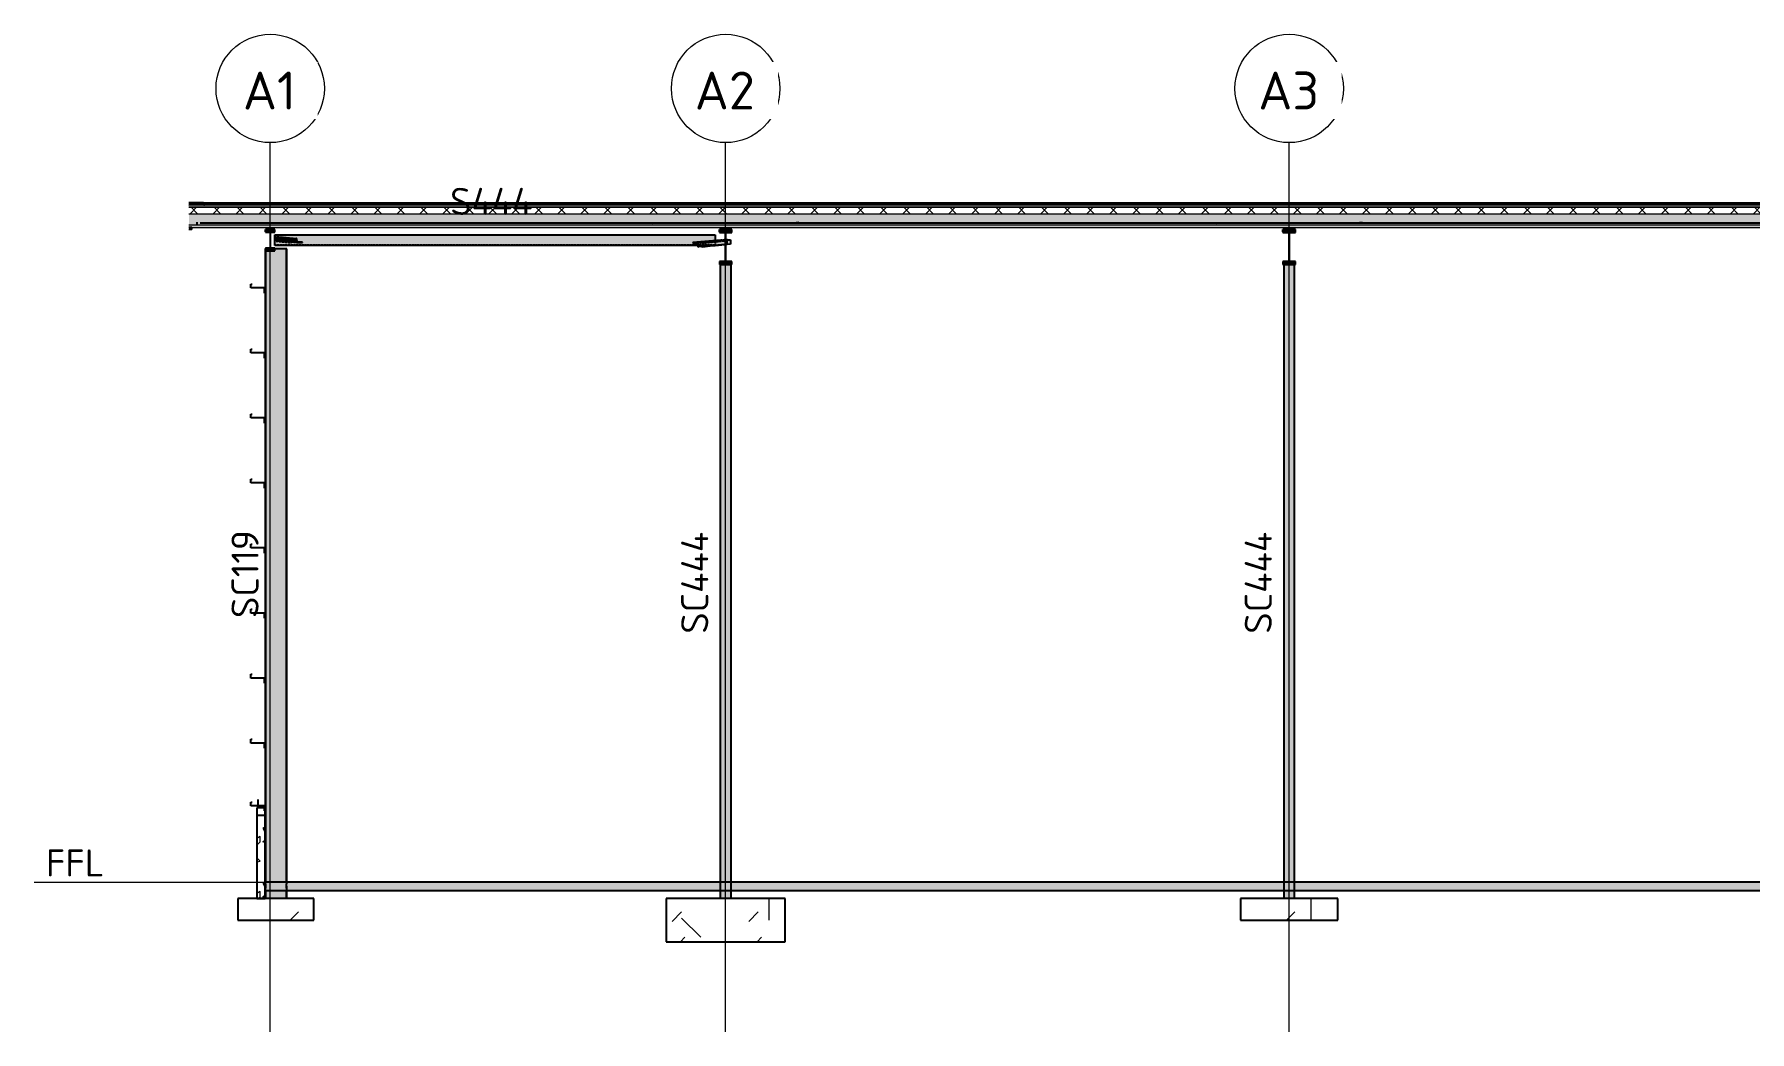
# Model space of a CAD drawing. Header units: millimetres. Extents: x 632 to 421542, y -3890 to 20851.
# Drawn here: x 302236 to 333892, y 2441 to 20851 of the extents above; entities that cross this region are included whole.
import ezdxf

# ---------------------------------------------------------------- set-up
doc = ezdxf.new("R2010")
doc.units = ezdxf.units.MM
for name, pattern in [('Dash', [7, 5, -2]), ('Hidden', [4, 3, -1]), ('Hidden Half', [3, 2, -1])]:
    doc.linetypes.add(name, pattern=pattern)
for name, color, linetype, lineweight in [('A-200-M_WALL_EXT', 113, 'Continuous', 13), ('A-200-M_WALL_PAT', 111, 'Continuous', 13), ('A-200-MH_WALL', 110, 'Hidden', 13), ('A-230-H-FLOOR', 190, 'Continuous', 13), ('A-230-M_FLOOR', 192, 'Continuous', 13), ('A-270-M_ROOF', 132, 'Continuous', 13), ('S-160-M_FOUND', 171, 'Continuous', 13), ('S-160-MH_FOUND', 171, 'Hidden Half', 13), ('S-280-A_COLUMN', 171, 'Continuous', 18), ('S-280-A_STRUCT_FRAME', 2, 'Continuous', 18), ('S-280-M_COLUMN', 52, 'Continuous', 13), ('S-280-M_STRUCT_FRAME', 12, 'Continuous', 13), ('S-280-MH_COLUMN', 52, 'Hidden Half', 13), ('Z-030-M_GRID', 191, 'Continuous', 13), ('Z-033_T_GRIDREF', 31, 'Continuous', 13), ('Z-230-A_LEVEL', 51, 'Continuous', 13), ('Z-230_A_LEVEL', 51, 'Continuous', 18)]:
    doc.layers.add(name, color=color, linetype=linetype, lineweight=lineweight)
doc.styles.add('ISOCPEUR_1', font='isocpeur.ttf', dxfattribs={"height": 700})
doc.styles.add('ISOCPEUR_2', font='isocpeur.ttf', dxfattribs={"height": 500})
pattern_1 = [(45, (-979703.3, 0), (-1414.214, 0), [750, -3000]), (45, (-978703.3, 1000), (-1414.214, 0), [750, -3000]), (45, (-977703.3, -300), (-1414.214, 0), [250, -2000]), (90, (-977703.33, 500), (-500, 500), [500, -2000]), (315, (-977703.3, 1000), (0, 2828.43), [500, -3000]), (0, (-978703.3, 1000), (2000, 2000), [300, -1000]), (0, (-981203.3, 2000), (2000, 2000), [300, -2000])]

# ---------------------------------------------------------------- blocks, each defined once
blk = doc.blocks.new('Ridge Capping - Ridge Capping-1882401-S6_501-SECTION 2A')
at = {"layer": 'A-270-M_ROOF', "lineweight": 5, "transparency": 33554432}
for points in [[(-1014161, 17720), (-913251, 17720), (-913251, 17746), (-1024756, 17746), (-1024756, 17720), (-1017693, 17720)], [(-1024756, 17716), (-913251, 17716), (-913251, 17743), (-1024756, 17743)], [(-1007098, 17716), (-913251, 17716), (-913251, 17720), (-1024756, 17720), (-1024756, 17716), (-1010630, 17716)]]:
    blk.add_hatch(color=253, dxfattribs=at).paths.add_polyline_path(points)
at = {"layer": 'A-270-M_ROOF', "color": 53, "lineweight": 5}
for p, q in [((-1024756, 17746), (-1024660, 17746)), ((-1024469, 17743), (-1024756, 17743)), ((-1024660, 17746), (-1024477, 17746)), ((-1024477, 17746), (-913434, 17746)), ((-913554, 17743), (-1024467, 17743)), ((-1024660, 17720), (-1024756, 17720)), ((-1024477, 17720), (-1024756, 17720)), ((-1024469, 17716), (-1024756, 17716)), ((-1024469, 17716), (-1024756, 17716)), ((-1024487, 17720), (-1024660, 17720)), ((-1024480, 17720), (-1024487, 17720)), ((-1024469, 17720), (-1024479, 17720)), ((-913560, 17720), (-1024477, 17720)), ((-913571, 17720), (-1024469, 17720)), ((-913743, 17716), (-1024469, 17716)), ((-913743, 17716), (-1024467, 17716))]:
    blk.add_line(p, q, dxfattribs=at)
blk = doc.blocks.new('Roof Gutters3 - Roof Gutters-1885272-S6_501-SECTION 2A')
at = {"layer": 'A-270-M_ROOF', "lineweight": 5, "transparency": 33554432}
for points in [[(-1024496, 17751), (-1024756, 17747), (-1024756, 17703), (-1024496, 17708)], [(-1024756, 17700), (-1024497, 17705), (-1024496, 17748), (-1024756, 17744), (-1024756, 17706)], [(-1024479, 17699), (-1024479, 17743), (-1024496, 17748), (-1024497, 17705), (-1024480, 17700)], [(-1024496, 17751), (-1024496, 17708), (-1024468, 17699), (-1024469, 17743)], [(-1024479, 17699), (-1024469, 17700), (-1024469, 17743), (-1024479, 17743)], [(-1024756, 17291), (-1024756, 17248), (-1024701, 17248), (-1024701, 17291)], [(-1024702, 17245), (-1024701, 17288), (-1024756, 17288), (-1024756, 17245), (-1024704, 17245)]]:
    blk.add_hatch(color=253, dxfattribs=at).paths.add_polyline_path(points)
h = blk.add_hatch(color=253, dxfattribs=at)
h.paths.add_polyline_path([(-1024701, 17245), (-1024701, 17248), (-1024756, 17246), (-1024756, 17245)])
h.paths.add_polyline_path([(-1024468, 17699), (-1024496, 17708), (-1024756, 17703), (-1024756, 17700), (-1024496, 17705), (-1024479, 17699)])
at = {"layer": 'A-270-M_ROOF', "color": 53, "lineweight": 5}
for p, q in [((-1024756, 17747), (-1024496, 17751)), ((-1024660, 17746), (-1024756, 17744)), ((-1024496, 17748), (-1024659, 17746)), ((-1024496, 17743), (-1024497, 17716)), ((-1024496, 17751), (-1024496, 17748)), ((-1024496, 17751), (-1024477, 17746)), ((-1024496, 17708), (-1024496, 17751)), ((-1024496, 17748), (-1024496, 17746)), ((-1024487, 17746), (-1024496, 17748)), ((-1024496, 17748), (-1024496, 17746)), ((-1024496, 17708), (-1024496, 17748)), ((-1024496, 17746), (-1024496, 17743)), ((-1024496, 17746), (-1024496, 17743)), ((-1024496, 17743), (-1024496, 17716)), ((-1024479, 17743), (-1024487, 17746)), ((-1024469, 17743), (-1024479, 17743)), ((-1024479, 17743), (-1024479, 17716)), ((-1024479, 17716), (-1024479, 17743)), ((-1024477, 17746), (-1024469, 17743)), ((-1024469, 17743), (-1024469, 17716)), ((-1024469, 17716), (-1024469, 17743)), ((-1024496, 17708), (-1024756, 17703)), ((-1024756, 17700), (-1024496, 17705)), ((-1024497, 17716), (-1024497, 17708)), ((-1024497, 17708), (-1024497, 17705)), ((-1024496, 17716), (-1024496, 17708)), ((-1024468, 17699), (-1024496, 17708)), ((-1024496, 17705), (-1024496, 17708)), ((-1024496, 17705), (-1024479, 17699)), ((-1024479, 17716), (-1024479, 17703)), ((-1024479, 17699), (-1024479, 17716)), ((-1024479, 17702), (-1024479, 17700)), ((-1024479, 17699), (-1024468, 17699)), ((-1024469, 17716), (-1024469, 17703)), ((-1024468, 17699), (-1024469, 17716)), ((-1024469, 17702), (-1024469, 17700)), ((-1024756, 17291), (-1024701, 17291)), ((-1024701, 17288), (-1024756, 17288)), ((-1024701, 17248), (-1024756, 17248)), ((-1024756, 17245), (-1024701, 17245)), ((-1024702, 17248), (-1024701, 17287)), ((-1024701, 17287), (-1024702, 17245)), ((-1024701, 17288), (-1024701, 17291)), ((-1024701, 17291), (-1024701, 17287)), ((-1024701, 17287), (-1024701, 17248)), ((-1024701, 17245), (-1024701, 17287)), ((-1024701, 17245), (-1024701, 17248))]:
    blk.add_line(p, q, dxfattribs=at)
blk = doc.blocks.new('25021-APA-ZZ-ZZ-M3-AR-000001_V3_rvt-3-S6_501-SECTION 2A')
at = {"layer": 'A-270-M_ROOF', "lineweight": 5, "transparency": 33554432}
for color, points in [(9, [(-1024756, 17699), (-913251, 17699), (-913251, 17743), (-1024756, 17743)]), (10, [(-1024756, 17659), (-913251, 17659), (-913251, 17703), (-1024756, 17703), (-1024756, 17659)]), (9, [(-1024756, 17659), (-913251, 17659), (-913251, 17703), (-1024756, 17702)]), (254, [(-1024756, 17287), (-913251, 17287), (-913251, 17538), (-1024756, 17538), (-1024756, 17407)]), (254, [(-1022990, 17287), (-913251, 17287), (-913251, 17331), (-1024756, 17331), (-1024756, 17287), (-1023873, 17287)])]:
    blk.add_hatch(color=color, dxfattribs=at).paths.add_polyline_path(points)
at = {"layer": 'A-270-M_ROOF', "transparency": 33554432}
blk.add_hatch(color=9, dxfattribs=at).paths.add_polyline_path([(-1024756, 17659), (-913251, 17659), (-913251, 17699), (-1024756, 17699)])
at = {"layer": 'A-270-M_ROOF', "lineweight": 5}
h = blk.add_hatch(dxfattribs=at)
h.set_pattern_fill('FP_26', angle=45, style=0, pattern_type=2)
h.set_pattern_definition([(45, (-979703.33, 2e-08), (-212.132, 212.132), []), (135, (-979703.33, 2e-08), (-212.132, -212.132), [])])
h.paths.add_polyline_path([(-1024756, 17538), (-913251, 17538), (-913251, 17659), (-1024756, 17659)])
at = {"layer": 'A-270-M_ROOF', "color": 53, "lineweight": 5}
for p, q in [((-1024469, 17743), (-1024756, 17743)), ((-913554, 17743), (-1024467, 17743)), ((-1024625, 17703), (-1024756, 17703)), ((-1024756, 17703), (-1024625, 17703)), ((-913251, 17699), (-1024756, 17699)), ((-913251, 17659), (-1024756, 17659)), ((-1024756, 17659), (-913251, 17659)), ((-1024756, 17538), (-913251, 17538)), ((-1024489, 17703), (-1024625, 17703)), ((-1024625, 17703), (-1024489, 17703)), ((-1024468, 17703), (-1024489, 17703)), ((-1024489, 17703), (-1024468, 17703)), ((-996503, 17703), (-1024468, 17703)), ((-1024468, 17703), (-996503, 17703)), ((-913743, 17703), (-996503, 17703)), ((-996503, 17703), (-913743, 17703)), ((-1024756, 17331), (-913421, 17331)), ((-1024756, 17287), (-913251, 17287))]:
    blk.add_line(p, q, dxfattribs=at)
for name in ['Roof Gutters3 - Roof Gutters-1885272-S6_501-SECTION 2A', 'Ridge Capping - Ridge Capping-1882401-S6_501-SECTION 2A']:
    blk.add_blockref(name, (0, 0), dxfattribs=at)
blk = doc.blocks.new('NRP_Framing-Steel-EA - RB725 - 75x75x8EA-4110800-S6_501-SECTION 2A')
at = {"layer": 'S-280-M_STRUCT_FRAME', "linetype": 'Dash', "lineweight": 25}
for points in [[(-1022766, 17005), (-1022773, 17081), (-1023120, 17109), (-1023120, 17035), (-1022990, 17024)], [(-1022766, 17005), (-1022658, 17005), (-1022658, 17013), (-1022755, 17013), (-1022761, 17081), (-1022773, 17081)], [(-1022658, 17013), (-1022756, 17021), (-1022755, 17013)]]:
    blk.add_hatch(color=256, dxfattribs=at).paths.add_polyline_path(points)
at = {"layer": 'S-280-M_STRUCT_FRAME', "lineweight": 25}
for p, q in [((-1023120, 17109), (-1023114, 17110)), ((-1023120, 17035), (-1023120, 17109)), ((-1023120, 17109), (-1022773, 17081)), ((-1023114, 17110), (-1022761, 17081)), ((-1022766, 17005), (-1023120, 17035)), ((-1022761, 17081), (-1022773, 17081)), ((-1022773, 17081), (-1022766, 17005)), ((-1022766, 17005), (-1022658, 17005)), ((-1022755, 17013), (-1022761, 17081)), ((-1022756, 17021), (-1022658, 17013)), ((-1022658, 17013), (-1022755, 17013)), ((-1022658, 17005), (-1022658, 17013))]:
    blk.add_line(p, q, dxfattribs=at)
blk = doc.blocks.new('NRP_Framing-Steel-Purlin C - P946 - EC250-24-4110021-S6_501-SECTION 2A')
at = {"layer": 'S-280-M_STRUCT_FRAME', "color": 1, "lineweight": 25}
blk.add_line((-1024603, 17342), (-1024603, 17385), dxfattribs=at)
blk.add_line((-1024603, 17342), (-1024603, 17385), dxfattribs=at)
blk = doc.blocks.new('NRP_Framing-Steel-Purlin C - P946 - EC250-24-4111189-S6_501-SECTION 2A')
at = {"layer": 'S-280-M_STRUCT_FRAME', "color": 1, "lineweight": 25}
blk.add_line((-1024603, 17385), (-1024603, 17385), dxfattribs=at)
blk.add_line((-1024603, 17385), (-1024603, 17385), dxfattribs=at)
blk = doc.blocks.new('NRP_Framing-Steel-Purlin Z - P916 - EZ250-24-4037895-S6_501-SECTION 2A')
at = {"layer": 'S-280-M_STRUCT_FRAME', "color": 1, "lineweight": 25}
for p, q in [((-1016102, 17367), (-1024549, 17367)), ((-1013601, 17367), (-1016101, 17367)), ((-1013501, 17375), (-1013601, 17367))]:
    blk.add_line(p, q, dxfattribs=at)
blk = doc.blocks.new('NRP_Framing-Steel-Purlin Z - P914 - EZ250-15-4038738-S6_501-SECTION 2A')
at = {"layer": 'S-280-M_STRUCT_FRAME', "color": 150, "lineweight": 25}
for p, q in [((-1016101, 17367), (-1016201, 17358)), ((-1005702, 17367), (-1016101, 17367)), ((-1003201, 17367), (-1005701, 17367)), ((-1003101, 17375), (-1003201, 17367))]:
    blk.add_line(p, q, dxfattribs=at)
blk = doc.blocks.new('NRP_Framing-Steel-Purlin Z - G915 - EZ250-19-4073033-S6_501-SECTION 2A')
at = {"layer": 'S-280-M_STRUCT_FRAME', "color": 92, "lineweight": 25}
blk.add_line((-1023486, 6726), (-1023486, 6609), dxfattribs=at)
blk = doc.blocks.new('NRP_Framing-Steel-Purlin Z - G915 - EZ250-19-4073844-S6_501-SECTION 2A')
at = {"layer": 'S-280-M_STRUCT_FRAME', "color": 92, "lineweight": 25}
for p, q in [((-1023611, 7840), (-1023590, 7840)), ((-1023611, 7769), (-1023611, 7840)), ((-1023611, 7840), (-1023590, 7840)), ((-1023611, 7769), (-1023611, 7840)), ((-1023361, 7769), (-1023611, 7769)), ((-1023361, 7769), (-1023611, 7769)), ((-1023382, 7693), (-1023361, 7693)), ((-1023382, 7693), (-1023361, 7693)), ((-1023361, 7693), (-1023361, 7769)), ((-1023361, 7693), (-1023361, 7769))]:
    blk.add_line(p, q, dxfattribs=at)
blk = doc.blocks.new('NRP_Framing-Steel-Purlin Z - G915 - EZ250-19-4073754-S6_501-SECTION 2A')
at = {"layer": 'S-280-M_STRUCT_FRAME', "color": 92, "lineweight": 25}
for p, q in [((-1023611, 6680), (-1023590, 6680)), ((-1023611, 6609), (-1023611, 6680)), ((-1023611, 6680), (-1023590, 6680)), ((-1023611, 6609), (-1023611, 6680)), ((-1023361, 6609), (-1023611, 6609)), ((-1023361, 6609), (-1023611, 6609)), ((-1023382, 6533), (-1023361, 6533)), ((-1023382, 6533), (-1023361, 6533)), ((-1023361, 6533), (-1023361, 6609)), ((-1023361, 6533), (-1023361, 6609))]:
    blk.add_line(p, q, dxfattribs=at)
blk = doc.blocks.new('NRP_Column-Steel-SHS - SC444 - 200x200x6_0SHS-V86-S6_501-SECTION 2A')
at = {"layer": 'S-280-MH_COLUMN', "lineweight": 25}
for p, q in [((-1014945, 16602), (-1014945, 16637)), ((-1014945, 5200), (-1014945, 16602)), ((-1014757, 16637), (-1014757, 16602)), ((-1014757, 16602), (-1014757, 5200)), ((-1014945, 5050), (-1014945, 5200)), ((-1014757, 5200), (-1014757, 5050)), ((-1014945, 4900), (-1014945, 5050)), ((-1014757, 5050), (-1014757, 4900))]:
    blk.add_line(p, q, dxfattribs=at)
blk = doc.blocks.new('NRP_Foundation-Pad Footing Fibre _v2_ - PF3 - 2200 x 2200 x 800d-3893009-S6_501-SECTION 2A')
at = {"layer": 'S-160-M_FOUND'}
h = blk.add_hatch(dxfattribs=at)
h.set_pattern_fill('FP_29', color=256, style=0, pattern_type=2)
h.set_pattern_definition(pattern_1)
h.paths.add_polyline_path([(-1015951, 4900), (-1015951, 4100), (-1013751, 4100), (-1013751, 4900)])
at = {"layer": 'S-160-M_FOUND', "lineweight": 25}
for p, q in [((-1013751, 4900), (-1015951, 4900)), ((-1015951, 4900), (-1015951, 4100)), ((-1013751, 4100), (-1013751, 4900)), ((-1015951, 4100), (-1013751, 4100))]:
    blk.add_line(p, q, dxfattribs=at)
blk = doc.blocks.new('NRP_Foundation-Pad Footing Fibre _v2_ - PF4 -1800 x 1800 x 400d-3893011-S6_501-SECTION 2A')
at = {"layer": 'S-160-M_FOUND'}
h = blk.add_hatch(dxfattribs=at)
h.set_pattern_fill('FP_29', color=256, style=0, pattern_type=2)
h.set_pattern_definition(pattern_1)
h.paths.add_polyline_path([(-1005351, 4500), (-1003551, 4500), (-1003551, 4900), (-1005351, 4900)])
at = {"layer": 'S-160-M_FOUND', "lineweight": 25}
for p, q in [((-1003551, 4900), (-1005351, 4900)), ((-1005351, 4900), (-1005351, 4500)), ((-1003551, 4500), (-1003551, 4900)), ((-1005351, 4500), (-1003551, 4500))]:
    blk.add_line(p, q, dxfattribs=at)
blk = doc.blocks.new('NRP_Foundation-Pad Footing Fibre _v2_ - PF5 -1400 x 1400 x 400d-3893014-S6_501-SECTION 2A')
at = {"layer": 'S-160-M_FOUND'}
h = blk.add_hatch(dxfattribs=at)
h.set_pattern_fill('FP_29', color=256, style=0, pattern_type=2)
h.set_pattern_definition(pattern_1)
h.paths.add_polyline_path([(-1023850, 4900), (-1023850, 4500), (-1022450, 4500), (-1022450, 4900)])
at = {"layer": 'S-160-M_FOUND', "lineweight": 25}
for p, q in [((-1022450, 4900), (-1023850, 4900)), ((-1023850, 4900), (-1023850, 4500)), ((-1022450, 4500), (-1022450, 4900)), ((-1023850, 4500), (-1022450, 4500))]:
    blk.add_line(p, q, dxfattribs=at)
blk = doc.blocks.new('NRP_Framing-Steel-SHS - S444 - 200x200x6_0SHS-4110974-S6_501-SECTION 2A')
at = {"layer": 'S-280-M_STRUCT_FRAME', "linetype": 'Dash', "lineweight": 25}
for p, q in [((-1015041, 17144), (-1023169, 17144)), ((-1015360, 16956), (-1023169, 16956)), ((-1015042, 16956), (-1015360, 16956))]:
    blk.add_line(p, q, dxfattribs=at)
blk = doc.blocks.new('NRP_Framing-Steel-EA - RB725 - 75x75x8EA-3940237-S6_501-SECTION 2A')
at = {"layer": 'S-280-M_STRUCT_FRAME', "linetype": 'Dash', "lineweight": 25}
blk.add_hatch(color=256, dxfattribs=at).paths.add_polyline_path([(-1015351, 16930), (-1015344, 17005), (-1015453, 17005), (-1015454, 16997), (-1015357, 16997), (-1015363, 16930)])
h = blk.add_hatch(color=256, dxfattribs=at)
h.paths.add_polyline_path([(-1015344, 17005), (-1014880, 17045), (-1014915, 17045), (-1014942, 17048), (-1015453, 17005)])
h.paths.add_polyline_path([(-1014822, 17049), (-1014763, 17054), (-1014822, 17058), (-1014846, 17054), (-1014822, 17052)])
h = blk.add_hatch(color=256, dxfattribs=at)
h.paths.add_polyline_path([(-1015351, 16930), (-1014856, 16971), (-1014856, 17044), (-1014880, 17044), (-1015344, 17005)])
h.paths.add_polyline_path([(-1014846, 16972), (-1014763, 16979), (-1014763, 17054), (-1014822, 17049), (-1014822, 16978), (-1014846, 16975)])
at = {"layer": 'S-280-M_STRUCT_FRAME', "lineweight": 25}
for p, q in [((-1015453, 17005), (-1015454, 16997)), ((-1015454, 16997), (-1015357, 16997)), ((-1014942, 17048), (-1015453, 17005)), ((-1015344, 17005), (-1015453, 17005)), ((-1015357, 16997), (-1015363, 16930)), ((-1015363, 16930), (-1015351, 16930)), ((-1015351, 16930), (-1015344, 17005)), ((-1014856, 16971), (-1015351, 16930)), ((-1015344, 17005), (-1014868, 17045)), ((-1014814, 17058), (-1014846, 17056)), ((-1014763, 16979), (-1014846, 16972)), ((-1014822, 17049), (-1014763, 17054)), ((-1014814, 17058), (-1014763, 17054)), ((-1014763, 17054), (-1014763, 16979))]:
    blk.add_line(p, q, dxfattribs=at)
at = {"layer": 'S-280-M_STRUCT_FRAME', "linetype": 'Dash', "lineweight": 25}
for p, q in [((-1014857, 17055), (-1014942, 17048)), ((-1014867, 17045), (-1014822, 17049)), ((-1014846, 17056), (-1014856, 17055)), ((-1014846, 16972), (-1014856, 16971))]:
    blk.add_line(p, q, dxfattribs=at)
blk = doc.blocks.new('NRP_Framing-Steel-EA - RB725 - 75x75x8EA-4110950-S6_501-SECTION 2A')
at = {"layer": 'S-280-M_STRUCT_FRAME', "linetype": 'Dash', "lineweight": 25}
for p, q in [((-1023155, 17111), (-1023161, 17111)), ((-1023161, 17111), (-1023161, 17036)), ((-1023155, 17045), (-1023155, 17111)), ((-1022858, 17081), (-1023155, 17111)), ((-1023161, 17036), (-1023104, 17040)), ((-1023161, 17036), (-1022863, 17005)), ((-1023104, 17048), (-1023155, 17045)), ((-1023104, 17040), (-1023104, 17048)), ((-1022766, 17013), (-1023104, 17048)), ((-1022766, 17005), (-1023104, 17040))]:
    blk.add_line(p, q, dxfattribs=at)
blk = doc.blocks.new('NRP_Framing-Steel-EA - RB725 - 75x75x8EA-3939876-S6_501-SECTION 2A')
at = {"layer": 'S-280-M_STRUCT_FRAME', "linetype": 'Dash', "lineweight": 25}
h = blk.add_hatch(color=256, dxfattribs=at)
h.paths.add_polyline_path([(-1015289, 16930), (-1015114, 16950), (-1015289, 16935)])
h.paths.add_polyline_path([(-1014846, 16976), (-1014828, 16978), (-1014828, 17045), (-1014846, 17042), (-1014846, 16997)])
for points in [[(-1015281, 16930), (-1015279, 16930), (-1015289, 16930)], [(-1015041, 17040), (-1014942, 17048), (-1014915, 17045), (-1014880, 17049), (-1014880, 17057), (-1015041, 17040)]]:
    blk.add_hatch(color=256, dxfattribs=at).paths.add_polyline_path(points)
h = blk.add_hatch(color=256, dxfattribs=at)
h.paths.add_polyline_path([(-1014846, 17043), (-1014829, 17045), (-1014846, 17045), (-1014846, 17043)])
h.paths.add_polyline_path([(-1014856, 17044), (-1014856, 17047), (-1014880, 17049), (-1014909, 17045), (-1014867, 17045)])
h = blk.add_hatch(color=256, dxfattribs=at)
h.paths.add_polyline_path([(-1014822, 16978), (-1014822, 17052), (-1014846, 17054), (-1014846, 17046), (-1014828, 17045), (-1014828, 16978)])
h.paths.add_polyline_path([(-1014856, 17047), (-1014856, 17055), (-1014880, 17057), (-1014880, 17049)])
for p, q in [((-1015371, 17005), (-1015053, 17039)), ((-1015371, 16997), (-1015103, 17025)), ((-1015285, 16997), (-1014846, 17043)), ((-1015100, 17026), (-1014915, 17045)), ((-1015100, 16950), (-1015049, 16955)), ((-1015090, 16950), (-1015041, 16955)), ((-1015050, 17039), (-1015041, 17040)), ((-1015046, 16955), (-1015044, 16956)), ((-1015043, 16956), (-1014846, 16976)), ((-1014995, 16960), (-1014845, 16975)), ((-1014846, 17054), (-1014856, 17055)), ((-1014856, 17047), (-1014846, 17046))]:
    blk.add_line(p, q, dxfattribs=at)
at = {"layer": 'S-280-M_STRUCT_FRAME', "lineweight": 25}
for p, q in [((-1015289, 16930), (-1015101, 16950)), ((-1015279, 16930), (-1015090, 16950)), ((-1015041, 17040), (-1014880, 17057)), ((-1015041, 16955), (-1014998, 16959)), ((-1014915, 17045), (-1014880, 17049)), ((-1014856, 17055), (-1014880, 17057)), ((-1014880, 17057), (-1014880, 17049)), ((-1014880, 17049), (-1014856, 17047)), ((-1014822, 17052), (-1014846, 17054)), ((-1014846, 17046), (-1014828, 17045)), ((-1014846, 17043), (-1014828, 17045)), ((-1014846, 16976), (-1014828, 16978)), ((-1014845, 16975), (-1014822, 16978)), ((-1014828, 17045), (-1014828, 16978)), ((-1014828, 16978), (-1014822, 16978)), ((-1014822, 16978), (-1014822, 17052))]:
    blk.add_line(p, q, dxfattribs=at)
blk = doc.blocks.new('Grid - NRP_Grid-Head-320187-S6_501-SECTION 2A')
at = {"layer": 'Z-033_T_GRIDREF'}
blk.add_circle((-1014851, 19851), 1000, dxfattribs=at)

msp = doc.modelspace()

# ---------------------------------------------------------------- hatches: boundary and pattern name
at = {"layer": 'A-200-M_WALL_PAT'}
h = msp.add_hatch(dxfattribs=at)
h.set_pattern_fill('FP_28', color=250, angle=-63.435, style=0, pattern_type=2)
h.set_pattern_definition([(296.565, (350395.4, 152.4), (5e-05, 1016), [113.592, -2158.253]), (33.69, (350446.2, 50.8), (7e-05, 1016), [183.16, -3480.08]), (33.69, (351462.2, 50.8), (7e-05, 1016), [183.16, -3480.08]), (33.69, (352478.2, 50.8), (7e-05, 1016), [183.16, -3480.08]), (116.565, (350598.6, 152.4), (5e-05, 1016), [113.592, -2158.253]), (213.69, (350547.8, 254), (7e-05, 1016), [183.16, -3480.08]), (213.69, (351563.8, 254), (7e-05, 1016), [183.16, -3480.08]), (213.69, (352579.8, 254), (7e-05, 1016), [183.16, -3480.08]), (26.565, (350801.8, 152.4), (5e-05, 1016), [227.185, -2044.66]), (26.565, (351817.8, 152.4), (5e-05, 1016), [227.185, -2044.66]), (270, (351005, 254), (1016, 0.0009), [101.6, -914.4]), (225, (351005, 152.4), (-0.002, 1016), [143.684, -1293.157]), (135, (350903.4, 50.8), (-0.0009, 1015.999), [143.684, -1293.157]), (288.43505, (350598.6, 457.2), (-0.002, 1015.9997), [160.644, -3052.23]), (18.435, (350649.4, 304.8), (-0.002, 1016), [160.644, -3052.23]), (18.435, (351665.4, 304.8), (-0.002, 1016), [160.644, -3052.23]), (18.435, (352681.4, 304.8), (-0.002, 1016), [160.644, -3052.23]), (135, (350801.8, 355.6), (-0.0009, 1015.999), [143.684, -1293.157]), (180, (350700.2, 457.2), (0.0009, -1016), [101.6, -914.4]), (251.56505, (350344.6, 711.2), (0.0004, 1015.9997), [160.644, -3052.23]), (315, (350293.8, 558.8), (-0.0009, 1015.999), [143.684, -1293.157]), (71.56505, (350395.4, 457.2), (0.0004, 1015.9997), [160.644, -3052.23]), (135, (350446.2, 609.6), (-0.0009, 1015.999), [143.684, -1293.157]), (225, (350751, 711.2), (-0.002, 1016), [143.684, -1293.157]), (123.69, (350649.4, 609.6), (7e-05, 1016), [183.16, -3480.08]), (123.69, (351665.4, 609.6), (7e-05, 1016), [183.16, -3480.08]), (26.565, (350547.8, 762), (5e-05, 1016), [113.59, -2158.253]), (26.565, (351563.8, 762), (5e-05, 1016), [113.59, -2158.253]), (315, (350649.4, 812.8), (-0.0009, 1015.999), [143.684, -1293.157]), (213.69, (351106.6, 965.2), (7e-05, 1016), [183.16, -3480.08]), (213.69, (352122.6, 965.2), (7e-05, 1016), [183.16, -3480.08]), (213.69, (353138.6, 965.2), (7e-05, 1016), [183.16, -3480.08]), (296.565, (350954.2, 863.6), (5e-05, 1016), [113.592, -2158.253]), (45, (351005, 762), (-0.0009, 1015.999), [143.684, -1293.157]), (90, (351106.6, 863.6), (-1016, -0.0009), [101.6, -914.4]), (213.69, (350649.4, 1016), (7e-05, 1016), [183.16, -3480.08]), (213.69, (351665.4, 1016), (7e-05, 1016), [183.16, -3480.08]), (213.69, (352681.4, 1016), (7e-05, 1016), [183.16, -3480.08]), (315, (350497, 914.4), (-0.0009, 1015.999), [71.842, -1365]), (26.565, (350547.8, 863.6), (5e-05, 1016), [113.59, -2158.253]), (26.565, (351563.8, 863.6), (5e-05, 1016), [113.59, -2158.253]), (90, (350649.4, 914.4), (-1016, -0.0009), [101.6, -914.4]), (333.435, (350243, 965.2), (-0.002, 1016), [113.59, -2158.253]), (333.435, (351259, 965.2), (-0.002, 1016), [113.59, -2158.253]), (243.435, (350344.6, 914.4), (-0.0018, 1016), [113.592, -2158.253]), (161.565, (350293.8, 812.8), (0.0004, 1016), [160.644, -3052.23]), (161.565, (351309.8, 812.8), (0.0004, 1016), [160.644, -3052.23]), (161.565, (352325.8, 812.8), (0.0004, 1016), [160.644, -3052.23]), (45, (350141.4, 863.6), (-0.0009, 1015.999), [143.684, -1293.157]), (26.565, (350192.2, -8e-05), (5e-05, 1016), [113.59, -2158.253]), (26.565, (351208.2, -0.0001), (5e-05, 1016), [113.59, -2158.253]), (116.565, (350293.8, 50.8), (5e-05, 1016), [113.592, -2158.253]), (206.565, (350243, 152.4), (5e-05, 1016), [113.59, -2158.253]), (206.565, (351259, 152.4), (5e-05, 1016), [113.59, -2158.253]), (296.565, (350141.4, 101.6), (5e-05, 1016), [113.592, -2158.253]), (14.036, (350903.4, 457.2), (0.003, 1016), [209.45, -3979.62]), (14.036, (351919.4, 457.2), (0.003, 1016), [209.45, -3979.62]), (14.036, (352935.4, 457.2), (0.003, 1016), [209.45, -3979.62]), (14.036, (353951.4, 457.2), (0.003, 1016), [209.454, -3979.62]), (135, (351106.6, 508), (-0.0009, 1015.999), [143.684, -1293.157]), (198.435, (351005, 609.6), (-0.002, 1016), [160.644, -3052.23]), (198.435, (352021, 609.6), (-0.002, 1016), [160.644, -3052.23]), (198.435, (353037, 609.6), (-0.002, 1016), [160.644, -3052.23]), (296.565, (350852.6, 558.8), (5e-05, 1016), [113.592, -2158.253]), (333.435, (350192.2, 304.8), (-0.002, 1016), [113.59, -2158.253]), (333.435, (351208.2, 304.8), (-0.002, 1016), [113.59, -2158.253]), (45, (350293.8, 254), (-0.0009, 1015.999), [71.842, -1365]), (116.565, (350344.6, 304.8), (5e-05, 1016), [113.592, -2158.253]), (225, (350293.8, 406.4), (-0.002, 1016), [143.684, -1293.157])])
h.paths.add_polyline_path([(306344, 6575), (306344, 4900), (306494, 4900), (306494, 6575)])
at = {"layer": 'A-230-H-FLOOR'}
h = msp.add_hatch(dxfattribs=at)
h.set_pattern_fill('FP_29', color=256, style=0, pattern_type=2)
h.set_pattern_definition([(45, (350141.4, 0), (-1414.214, 0), [750, -3000]), (45, (351141.4, 1000), (-1414.214, 0), [750, -3000]), (45, (352141.4, -300), (-1414.214, 0), [250, -2000]), (90, (352141.4, 500), (-500, 500), [500, -2000]), (315, (352141.4, 1000), (0, 2828.43), [500, -3000]), (0, (351141.4, 1000), (2000, 2000), [300, -1000]), (0, (348641.4, 2000), (2000, 2000), [300, -2000])])
h.paths.add_polyline_path([(411035, 5050), (418098, 5050), (418098, 5200), (306494, 5200), (306494, 5050), (403972, 5050)])
at = {"layer": 'S-280-M_COLUMN', "lineweight": 5}
h = msp.add_hatch(color=256, dxfattribs=at)
h.paths.add_polyline_path([(306505, 4900), (306505, 5050), (306494, 5050), (306494, 4900)])
h.paths.add_polyline_path([(306494, 5200), (306505, 5200), (306504, 16889), (306494, 16889), (306494, 6575)])
h = msp.add_hatch(color=256, dxfattribs=at)
h.paths.add_polyline_path([(306510, 4900), (306516, 4900), (306516, 5050), (306505, 5050), (306506, 4900)])
h.paths.add_polyline_path([(306510, 5200), (306516, 5200), (306516, 16853), (306505, 16853), (306506, 5200)])
h = msp.add_hatch(color=256, dxfattribs=at)
h.paths.add_polyline_path([(306874, 4900), (306874, 5050), (306516, 5050), (306516, 4900)])
h.paths.add_polyline_path([(306516, 5200), (306874, 5200), (306874, 16889), (306675, 16889), (306675, 16853), (306516, 16853), (306516, 11317)])
h = msp.add_hatch(color=256, dxfattribs=at)
h.paths.add_polyline_path([(306880, 4900), (306885, 4900), (306884, 5050), (306874, 5050), (306874, 4900)])
h.paths.add_polyline_path([(306884, 5200), (306885, 5200), (306884, 16889), (306874, 16889), (306874, 5200), (306884, 5200)])
h = msp.add_hatch(color=256, dxfattribs=at)
h.paths.add_polyline_path([(306896, 4900), (306896, 5050), (306885, 5050), (306885, 4900)])
h.paths.add_polyline_path([(306885, 5200), (306896, 5200), (306896, 16889), (306885, 16889), (306885, 11317)])
h = msp.add_hatch(color=256, dxfattribs=at)
h.paths.add_polyline_path([(314894, 4900), (314909, 4900), (314909, 5050), (314894, 5050)])
h.paths.add_polyline_path([(314898, 5200), (314909, 5200), (314909, 16602), (314894, 16602), (314896, 5200)])
h = msp.add_hatch(color=256, dxfattribs=at)
h.paths.add_polyline_path([(315079, 4900), (315079, 5050), (314909, 5050), (314909, 4900)])
h.paths.add_polyline_path([(314909, 5200), (315079, 5200), (315079, 16602), (314909, 16602), (314909, 7257)])
h = msp.add_hatch(color=256, dxfattribs=at)
h.paths.add_polyline_path([(315093, 4900), (315094, 4900), (315092, 5050), (315079, 5050), (315079, 4900), (315092, 4900)])
h.paths.add_polyline_path([(315092, 5200), (315094, 5200), (315092, 16602), (315079, 16602), (315079, 5200), (315092, 5200)])
h = msp.add_hatch(color=256, dxfattribs=at)
h.paths.add_polyline_path([(325298, 4900), (325309, 4900), (325309, 5050), (325294, 5050), (325296, 4900)])
h.paths.add_polyline_path([(325298, 5200), (325309, 5200), (325309, 16602), (325294, 16602), (325296, 5200)])
h = msp.add_hatch(color=256, dxfattribs=at)
h.paths.add_polyline_path([(325479, 4900), (325479, 5050), (325309, 5050), (325309, 4900)])
h.paths.add_polyline_path([(325309, 5200), (325479, 5200), (325479, 16602), (325309, 16602), (325309, 7257)])
h = msp.add_hatch(color=256, dxfattribs=at)
h.paths.add_polyline_path([(325493, 4900), (325494, 4900), (325492, 5050), (325479, 5050), (325479, 4900), (325492, 4900)])
h.paths.add_polyline_path([(325492, 5200), (325494, 5200), (325492, 16602), (325479, 16602), (325479, 5200), (325492, 5200)])
msp.add_hatch(color=256, dxfattribs=at).paths.add_polyline_path([(315079, 12932), (315079, 12932)])
at = {"layer": 'S-280-M_STRUCT_FRAME', "lineweight": 5}
for points in [[(306675, 17250), (306504, 17250), (306504, 17206), (306675, 17206)], [(306504, 17196), (306504, 17196), (306504, 17206)], [(306504, 16853), (306675, 16853), (306675, 16862), (306593, 16862), (306593, 17196), (306675, 17196), (306675, 17206), (306504, 17206), (306504, 17196), (306586, 17196), (306586, 16862), (306504, 16862)], [(315108, 17250), (314880, 17250), (314880, 17206), (315108, 17206)], [(315021, 16602), (315108, 16602), (315108, 16617), (314999, 16617), (314999, 17191), (315108, 17191), (315108, 17206), (314880, 17206), (314880, 17191), (314988, 17191), (314988, 16617), (314880, 16617), (314880, 16602)], [(314880, 17191), (314880, 17191), (314880, 17191)], [(325280, 17206), (325508, 17206), (325508, 17250), (325280, 17250)], [(325508, 16602), (325508, 16617), (325399, 16617), (325399, 17191), (325508, 17191), (325508, 17206), (325280, 17206), (325280, 17191), (325388, 17191), (325388, 16617), (325280, 16617), (325280, 16602), (325395, 16602)], [(306504, 16862), (306586, 16862), (306586, 16906), (306504, 16906), (306504, 16900)], [(306504, 16889), (306504, 16889), (306504, 16896)], [(306675, 16862), (306675, 16906), (306593, 16906), (306593, 16862)], [(314880, 16617), (314988, 16617), (314988, 16660), (314880, 16660), (314880, 16646)], [(314880, 16602), (314880, 16602), (314880, 16637)], [(315108, 16617), (315108, 16660), (314999, 16660), (314999, 16617), (315021, 16617)], [(325388, 16617), (325388, 16660), (325280, 16660), (325280, 16617)], [(325280, 16602), (325280, 16602), (325280, 16617)], [(325508, 16660), (325399, 16660), (325399, 16617), (325508, 16617)]]:
    msp.add_hatch(color=256, dxfattribs=at).paths.add_polyline_path(points)
h = msp.add_hatch(color=256, dxfattribs=at)
h.paths.add_polyline_path([(314803, 16950), (314803, 16956), (314731, 16950), (314801, 16950)])
h.paths.add_polyline_path([(314484, 16950), (314488, 16997), (314391, 16997), (314392, 17005), (314803, 17040), (314803, 17150), (306675, 17150), (306675, 16950), (314482, 16950)])
h.paths.add_polyline_path([(307187, 17005), (307072, 17006), (306725, 17035), (306725, 17109), (306736, 17109), (307083, 17081), (307089, 17021), (307186, 17013)])

# ---------------------------------------------------------------- linework, layer by layer
at = {"layer": 'A-200-M_WALL_EXT', "lineweight": 25}
for p, q in [((306494, 6575), (306344, 6575)), ((306344, 6575), (306344, 4900)), ((306494, 4900), (306494, 6575)), ((306344, 4900), (306494, 4900))]:
    msp.add_line(p, q, dxfattribs=at)
at = {"layer": 'A-200-MH_WALL', "lineweight": 25}
msp.add_line((306344, 6440), (306494, 6440), dxfattribs=at)
at = {"layer": 'A-230-M_FLOOR', "lineweight": 25}
for p, q in [((418098, 5200), (306494, 5200)), ((306494, 5200), (306494, 5050)), ((306494, 5050), (418098, 5050))]:
    msp.add_line(p, q, dxfattribs=at)
at = {"layer": 'S-280-M_COLUMN', "lineweight": 25}
for p, q in [((306494, 16889), (306494, 6575)), ((306504, 16889), (306494, 16889)), ((306505, 16853), (306505, 5200)), ((306874, 16889), (306675, 16889)), ((306885, 16889), (306874, 16889)), ((306885, 16889), (306885, 5200)), ((306896, 16889), (306885, 16889)), ((306896, 5200), (306896, 16889)), ((314894, 16602), (314894, 5200)), ((315094, 5200), (315094, 16602)), ((325294, 16602), (325294, 5200)), ((325494, 5200), (325494, 16602)), ((306505, 5050), (306505, 4900)), ((306885, 5050), (306885, 4900)), ((306896, 4900), (306896, 5050)), ((314894, 5050), (314894, 4900)), ((315094, 4900), (315094, 5050)), ((325294, 5050), (325294, 4900)), ((325494, 4900), (325494, 5050))]:
    msp.add_line(p, q, dxfattribs=at)
at = {"layer": 'S-280-M_STRUCT_FRAME', "lineweight": 25}
for p, q in [((306504, 17250), (306675, 17250)), ((306675, 17250), (306504, 17250)), ((306504, 17206), (306504, 17250)), ((306675, 17206), (306504, 17206)), ((306504, 17206), (306504, 17196)), ((306504, 17196), (306586, 17196)), ((306586, 17196), (306586, 16862)), ((306593, 16862), (306593, 17196)), ((306593, 17196), (306675, 17196)), ((306675, 17206), (306675, 17250)), ((306675, 17196), (306675, 17206)), ((306675, 16950), (306675, 17150)), ((306675, 17150), (314803, 17150)), ((314803, 17150), (314803, 17040)), ((314880, 17250), (315108, 17250)), ((315108, 17250), (314880, 17250)), ((314880, 17206), (314880, 17250)), ((315108, 17206), (314880, 17206)), ((314880, 17206), (314880, 17191)), ((314880, 17191), (314988, 17191)), ((314988, 17191), (314988, 16617)), ((314999, 16617), (314999, 17191)), ((314999, 17191), (315108, 17191)), ((315108, 17206), (315108, 17250)), ((315108, 17191), (315108, 17206)), ((325280, 17250), (325508, 17250)), ((325508, 17250), (325280, 17250)), ((325280, 17206), (325280, 17250)), ((325508, 17206), (325280, 17206)), ((325280, 17206), (325280, 17191)), ((325280, 17191), (325388, 17191)), ((325388, 17191), (325388, 16617)), ((325399, 16617), (325399, 17191)), ((325399, 17191), (325508, 17191)), ((325508, 17206), (325508, 17250)), ((325508, 17191), (325508, 17206)), ((306504, 16906), (306586, 16906)), ((306586, 16906), (306504, 16906)), ((306504, 16906), (306504, 16862)), ((306586, 16862), (306504, 16862)), ((306504, 16862), (306504, 16853)), ((306504, 16853), (306675, 16853)), ((306593, 16906), (306675, 16906)), ((306675, 16906), (306593, 16906)), ((306675, 16862), (306593, 16862)), ((314484, 16950), (306675, 16950)), ((306675, 16862), (306675, 16906)), ((306675, 16853), (306675, 16862)), ((314803, 16950), (314731, 16950)), ((314803, 16956), (314803, 16950)), ((314880, 16660), (314988, 16660)), ((314988, 16660), (314880, 16660)), ((314880, 16660), (314880, 16617)), ((314988, 16617), (314880, 16617)), ((314880, 16617), (314880, 16602)), ((314880, 16602), (315108, 16602)), ((314999, 16660), (315108, 16660)), ((315108, 16660), (314999, 16660)), ((315108, 16617), (314999, 16617)), ((315108, 16617), (315108, 16660)), ((315108, 16602), (315108, 16617)), ((325280, 16660), (325388, 16660)), ((325388, 16660), (325280, 16660)), ((325280, 16660), (325280, 16617)), ((325388, 16617), (325280, 16617)), ((325280, 16617), (325280, 16602)), ((325280, 16602), (325508, 16602)), ((325399, 16660), (325508, 16660)), ((325508, 16660), (325399, 16660)), ((325508, 16617), (325399, 16617)), ((325508, 16617), (325508, 16660)), ((325508, 16602), (325508, 16617))]:
    msp.add_line(p, q, dxfattribs=at)
at = {"layer": 'S-280-M_STRUCT_FRAME', "linetype": 'Dash', "lineweight": 25}
for p, q in [((306586, 17240), (306504, 17240)), ((306586, 17196), (306586, 17240)), ((306586, 17240), (306586, 17196)), ((306675, 17240), (306593, 17240)), ((306593, 17240), (306593, 17196)), ((314988, 17235), (314880, 17235)), ((314988, 17191), (314988, 17235)), ((314988, 17235), (314988, 17191)), ((315108, 17235), (314999, 17235)), ((314999, 17235), (314999, 17191)), ((314999, 17235), (314999, 17191)), ((325388, 17235), (325280, 17235)), ((325388, 17191), (325388, 17235)), ((325388, 17235), (325388, 17191)), ((325508, 17235), (325399, 17235)), ((325399, 17235), (325399, 17191)), ((306675, 16896), (306504, 16896)), ((314730, 16950), (314484, 16950)), ((314803, 17040), (314803, 16956)), ((315108, 16645), (314880, 16645)), ((325508, 16645), (325280, 16645))]:
    msp.add_line(p, q, dxfattribs=at)
at = {"layer": 'S-280-MH_COLUMN', "lineweight": 25}
for p, q in [((306505, 16889), (306504, 16889)), ((306505, 16889), (306505, 16853)), ((306516, 16889), (306505, 16889)), ((306675, 16889), (306516, 16889)), ((314894, 16637), (314894, 16602)), ((314894, 16637), (314909, 16637)), ((315079, 16637), (314909, 16637)), ((315079, 16637), (315094, 16637)), ((315094, 16602), (315094, 16637)), ((325294, 16637), (325294, 16602)), ((325294, 16637), (325309, 16637)), ((325479, 16637), (325309, 16637)), ((325479, 16637), (325494, 16637)), ((325494, 16602), (325494, 16637)), ((306505, 5200), (306505, 5050)), ((306885, 5200), (306885, 5050)), ((306896, 5050), (306896, 5200)), ((314894, 5200), (314894, 5050)), ((315094, 5050), (315094, 5200)), ((325294, 5200), (325294, 5050)), ((325494, 5050), (325494, 5200))]:
    msp.add_line(p, q, dxfattribs=at)
at = {"layer": 'Z-030-M_GRID'}
for p, q in [((306589, 2441), (306589, 18851)), ((314994, 2441), (314994, 18851)), ((325394, 2441), (325394, 18851))]:
    msp.add_line(p, q, dxfattribs=at)
at = {"layer": 'Z-230-A_LEVEL'}
msp.add_line((302236, 5200), (421542, 5200), dxfattribs=at)

# ---------------------------------------------------------------- block references
at = {"color": 10, "lineweight": 5}
msp.add_blockref('25021-APA-ZZ-ZZ-M3-AR-000001_V3_rvt-3-S6_501-SECTION 2A', (1329845, 0), dxfattribs=at)
at = {"layer": 'S-160-MH_FOUND', "lineweight": 25}
for name in ['NRP_Foundation-Pad Footing Fibre _v2_ - PF5 -1400 x 1400 x 400d-3893014-S6_501-SECTION 2A', 'NRP_Foundation-Pad Footing Fibre _v2_ - PF3 - 2200 x 2200 x 800d-3893009-S6_501-SECTION 2A', 'NRP_Foundation-Pad Footing Fibre _v2_ - PF4 -1800 x 1800 x 400d-3893011-S6_501-SECTION 2A']:
    msp.add_blockref(name, (1329845, 0), dxfattribs=at)
at = {"layer": 'S-280-M_STRUCT_FRAME', "color": 1, "lineweight": 25}
for name in ['NRP_Framing-Steel-Purlin C - P946 - EC250-24-4110021-S6_501-SECTION 2A', 'NRP_Framing-Steel-Purlin C - P946 - EC250-24-4111189-S6_501-SECTION 2A', 'NRP_Framing-Steel-Purlin Z - P916 - EZ250-24-4037895-S6_501-SECTION 2A']:
    msp.add_blockref(name, (1329845, 0), dxfattribs=at)
at = {"layer": 'S-280-M_STRUCT_FRAME', "linetype": 'Dash', "lineweight": 25}
for name in ['NRP_Framing-Steel-SHS - S444 - 200x200x6_0SHS-4110974-S6_501-SECTION 2A', 'NRP_Framing-Steel-EA - RB725 - 75x75x8EA-4110950-S6_501-SECTION 2A', 'NRP_Framing-Steel-EA - RB725 - 75x75x8EA-3940237-S6_501-SECTION 2A', 'NRP_Framing-Steel-EA - RB725 - 75x75x8EA-3939876-S6_501-SECTION 2A']:
    msp.add_blockref(name, (1329845, 0), dxfattribs=at)
at = {"layer": 'S-280-M_STRUCT_FRAME', "lineweight": 25}
msp.add_blockref('NRP_Framing-Steel-EA - RB725 - 75x75x8EA-4110800-S6_501-SECTION 2A', (1329845, 0), dxfattribs=at)
at = {"layer": 'S-280-M_STRUCT_FRAME', "color": 150, "lineweight": 25}
for p in [(1329845, 0), (1340245, 0)]:
    msp.add_blockref('NRP_Framing-Steel-Purlin Z - P914 - EZ250-15-4038738-S6_501-SECTION 2A', p, dxfattribs=at)
at = {"layer": 'S-280-M_STRUCT_FRAME', "color": 92, "lineweight": 25}
for name, p in [('NRP_Framing-Steel-Purlin Z - G915 - EZ250-19-4073844-S6_501-SECTION 2A', (1329845, 8400)), ('NRP_Framing-Steel-Purlin Z - G915 - EZ250-19-4073844-S6_501-SECTION 2A', (1329845, 7200)), ('NRP_Framing-Steel-Purlin Z - G915 - EZ250-19-4073844-S6_501-SECTION 2A', (1329845, 6000)), ('NRP_Framing-Steel-Purlin Z - G915 - EZ250-19-4073844-S6_501-SECTION 2A', (1329845, 4800)), ('NRP_Framing-Steel-Purlin Z - G915 - EZ250-19-4073844-S6_501-SECTION 2A', (1329845, 3600)), ('NRP_Framing-Steel-Purlin Z - G915 - EZ250-19-4073844-S6_501-SECTION 2A', (1329845, 2400)), ('NRP_Framing-Steel-Purlin Z - G915 - EZ250-19-4073844-S6_501-SECTION 2A', (1329845, 1200)), ('NRP_Framing-Steel-Purlin Z - G915 - EZ250-19-4073844-S6_501-SECTION 2A', (1329845, 0)), ('NRP_Framing-Steel-Purlin Z - G915 - EZ250-19-4073754-S6_501-SECTION 2A', (1329845, 0)), ('NRP_Framing-Steel-Purlin Z - G915 - EZ250-19-4073033-S6_501-SECTION 2A', (1329845, 0))]:
    msp.add_blockref(name, p, dxfattribs=at)
at = {"layer": 'S-280-MH_COLUMN', "lineweight": 25}
for p in [(1329845, 0), (1340245, 0)]:
    msp.add_blockref('NRP_Column-Steel-SHS - SC444 - 200x200x6_0SHS-V86-S6_501-SECTION 2A', p, dxfattribs=at)
at = {"layer": 'Z-033_T_GRIDREF'}
for p in [(1321441, 0), (1329845, 0), (1340245, 0)]:
    msp.add_blockref('Grid - NRP_Grid-Head-320187-S6_501-SECTION 2A', p, dxfattribs=at)

# ---------------------------------------------------------------- texts
at = {"layer": 'S-280-A_COLUMN', "lineweight": 13, "char_height": 500, "attachment_point": 1, "rotation": 90, "style": 'ISOCPEUR_2'}
for s, insert, width in [('SC119', (305875, 10076), 1956.12), ('SC444', (314174, 9786), 2356.96), ('SC444', (324574, 9786), 2356.96)]:
    msp.add_mtext(s, dxfattribs=dict(at, insert=insert, width=width))
at = {"layer": 'S-280-A_STRUCT_FRAME', "lineweight": 13, "insert": (309910, 18017), "char_height": 500, "width": 1924.05, "attachment_point": 1, "style": 'ISOCPEUR_2'}
msp.add_mtext('S444', dxfattribs=at)
at = {"layer": 'Z-230_A_LEVEL', "lineweight": 13, "insert": (302451, 5806), "char_height": 500, "width": 1298.73, "attachment_point": 1, "style": 'ISOCPEUR_2'}
msp.add_mtext('FFL', dxfattribs=at)

# ---------------------------------------------------------------- next in the draw order: texts
at = {"layer": 'Z-033_T_GRIDREF', "char_height": 700, "attachment_point": 1, "style": 'ISOCPEUR_1', "bg_fill": 3, "box_fill_scale": 1.25, "bg_fill_color": 256, "bg_fill_true_color": 13158600, "bg_fill_transparency": 0}
for s, insert, width in [('A1', (306086, 20163), 1202.53), ('A2', (314424, 20163), 1362.87), ('A3', (324824, 20163), 1362.87)]:
    msp.add_mtext(s, dxfattribs=dict(at, insert=insert, width=width))

doc.saveas('drawing.dxf')
